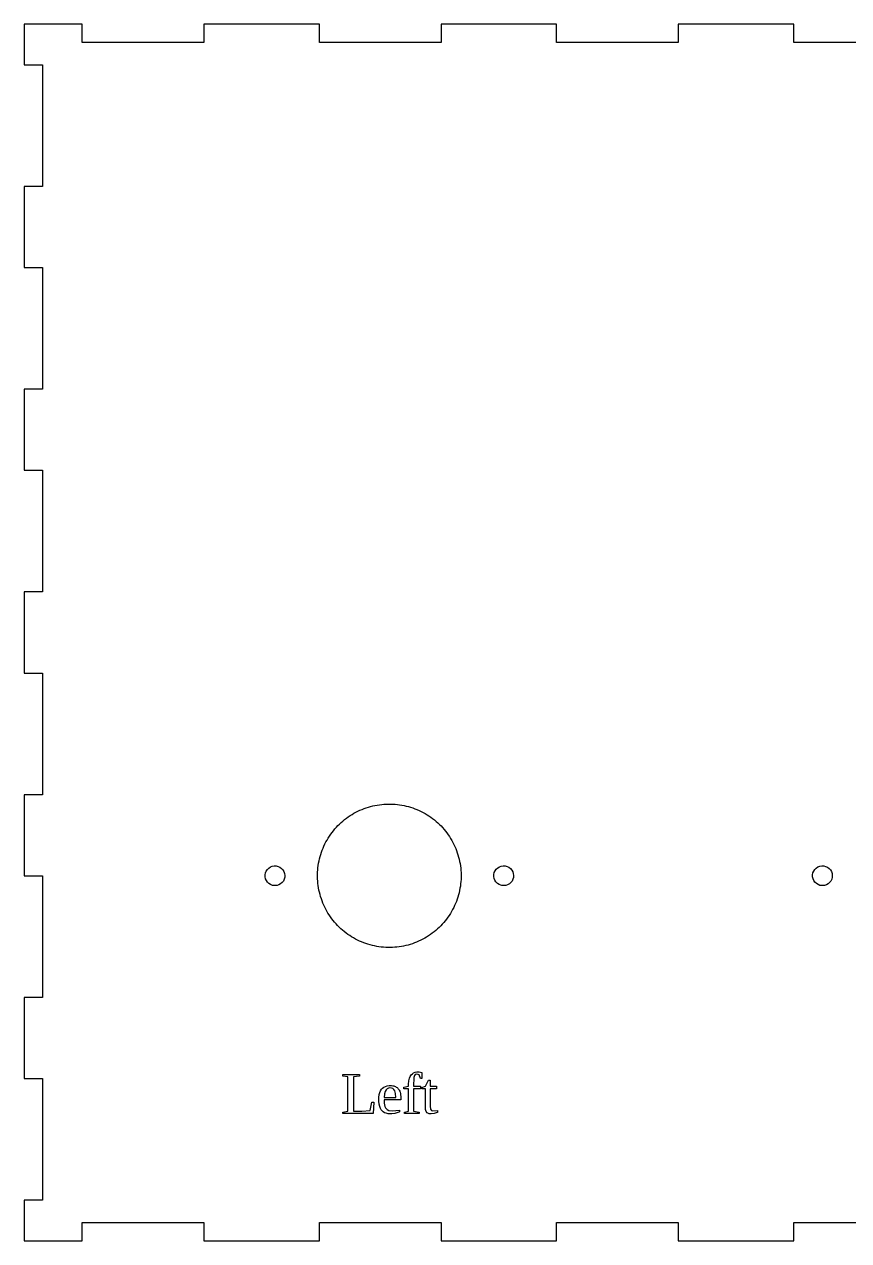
# Model space of a CAD drawing. Header units: metres. Extents: x 0 to 390, y 0 to 200.
# Drawn here: x 0 to 135.5, y 0 to 200 of the extents above; entities that cross this region are included whole.
import ezdxf

# ---------------------------------------------------------------- set-up
doc = ezdxf.new("R2010")
doc.units = ezdxf.units.M

msp = doc.modelspace()

# ---------------------------------------------------------------- linework, layer by layer
for p, q in [((9.5, 200), (0, 200)), ((0, 200), (0, 193.333)), ((9.5, 197), (9.5, 200)), ((48.5, 200), (29.5, 200)), ((29.5, 200), (29.5, 197)), ((48.5, 197), (48.5, 200)), ((87.5, 200), (68.5, 200)), ((68.5, 200), (68.5, 197)), ((87.5, 197), (87.5, 200)), ((126.5, 200), (107.5, 200)), ((107.5, 200), (107.5, 197)), ((126.5, 197), (126.5, 200)), ((29.5, 197), (9.5, 197)), ((68.5, 197), (48.5, 197)), ((107.5, 197), (87.5, 197)), ((146.5, 197), (126.5, 197)), ((0, 193.333), (3, 193.333)), ((3, 193.333), (3, 173.333)), ((3, 173.333), (0, 173.333)), ((0, 173.333), (0, 160)), ((0, 160), (3, 160)), ((3, 160), (3, 140)), ((3, 140), (0, 140)), ((0, 140), (0, 126.667)), ((0, 126.667), (3, 126.667)), ((3, 126.667), (3, 106.667)), ((3, 106.667), (0, 106.667)), ((0, 106.667), (0, 93.3333)), ((0, 93.3333), (3, 93.3333)), ((3, 93.3333), (3, 73.3333)), ((3, 73.3333), (0, 73.3333)), ((0, 73.3333), (0, 60)), ((53.5526, 69.8828), (53.8662, 70.0805)), ((53.8662, 70.0805), (54.1858, 70.2682)), ((54.1858, 70.2682), (54.5112, 70.4457)), ((54.5112, 70.4457), (54.842, 70.613)), ((54.842, 70.613), (55.1779, 70.7698)), ((55.1779, 70.7698), (55.5186, 70.9159)), ((55.5186, 70.9159), (55.8637, 71.0513)), ((55.8637, 71.0513), (56.2129, 71.1758)), ((56.2129, 71.1758), (56.5658, 71.2892)), ((56.5658, 71.2892), (56.9221, 71.3915)), ((56.9221, 71.3915), (57.2814, 71.4826)), ((57.2814, 71.4826), (57.6434, 71.5623)), ((57.6434, 71.5623), (58.0078, 71.6306)), ((58.0078, 71.6306), (58.3741, 71.6874)), ((58.3741, 71.6874), (58.742, 71.7327)), ((58.742, 71.7327), (59.1111, 71.7665)), ((59.1111, 71.7665), (59.4812, 71.7886)), ((59.4812, 71.7886), (59.8517, 71.7991)), ((59.8517, 71.7991), (60.2224, 71.7979)), ((60.2224, 71.7979), (60.5929, 71.7851)), ((60.5929, 71.7851), (60.9628, 71.7607)), ((60.9628, 71.7607), (61.3317, 71.7246)), ((61.3317, 71.7246), (61.6993, 71.677)), ((61.6993, 71.677), (62.0653, 71.6179)), ((62.0653, 71.6179), (62.4292, 71.5472)), ((62.4292, 71.5472), (62.7907, 71.4652)), ((62.7907, 71.4652), (63.1494, 71.3719)), ((63.1494, 71.3719), (63.5051, 71.2674)), ((63.5051, 71.2674), (63.8573, 71.1517)), ((63.8573, 71.1517), (64.2057, 71.0251)), ((64.2057, 71.0251), (64.5499, 70.8875)), ((64.5499, 70.8875), (64.8896, 70.7392)), ((64.8896, 70.7392), (65.2245, 70.5804)), ((65.2245, 70.5804), (65.5543, 70.411)), ((65.5543, 70.411), (65.8786, 70.2314)), ((65.8786, 70.2314), (66.1971, 70.0417)), ((66.1971, 70.0417), (66.5094, 69.8421)), ((51.2973, 67.9689), (51.552, 68.2383)), ((51.552, 68.2383), (51.8149, 68.4996)), ((51.8149, 68.4996), (52.0859, 68.7525)), ((52.0859, 68.7525), (52.3647, 68.9968)), ((52.3647, 68.9968), (52.6511, 69.2322)), ((52.6511, 69.2322), (52.9447, 69.4585)), ((52.9447, 69.4585), (53.2453, 69.6754)), ((53.2453, 69.6754), (53.5526, 69.8828)), ((66.5094, 69.8421), (66.8154, 69.6328)), ((66.8154, 69.6328), (67.1146, 69.414)), ((67.1146, 69.414), (67.4068, 69.1859)), ((67.4068, 69.1859), (67.6916, 68.9487)), ((67.6916, 68.9487), (67.9689, 68.7027)), ((67.9689, 68.7027), (68.2383, 68.448)), ((68.2383, 68.448), (68.4996, 68.1851)), ((68.4996, 68.1851), (68.7525, 67.9141)), ((49.7686, 65.8786), (49.9583, 66.1971)), ((49.9583, 66.1971), (50.1579, 66.5094)), ((50.1579, 66.5094), (50.3672, 66.8154)), ((50.3672, 66.8154), (50.586, 67.1146)), ((50.586, 67.1146), (50.8141, 67.4068)), ((50.8141, 67.4068), (51.0513, 67.6916)), ((51.0513, 67.6916), (51.2973, 67.9689)), ((68.7525, 67.9141), (68.9968, 67.6353)), ((68.9968, 67.6353), (69.2322, 67.3489)), ((69.2322, 67.3489), (69.4585, 67.0553)), ((69.4585, 67.0553), (69.6754, 66.7547)), ((69.6754, 66.7547), (69.8828, 66.4474)), ((69.8828, 66.4474), (70.0805, 66.1338)), ((70.0805, 66.1338), (70.2682, 65.8142)), ((48.8483, 63.8573), (48.9749, 64.2057)), ((48.9749, 64.2057), (49.1125, 64.5499)), ((49.1125, 64.5499), (49.2608, 64.8896)), ((49.2608, 64.8896), (49.4196, 65.2245)), ((49.4196, 65.2245), (49.589, 65.5543)), ((49.589, 65.5543), (49.7686, 65.8786)), ((70.2682, 65.8142), (70.4457, 65.4888)), ((70.4457, 65.4888), (70.613, 65.158)), ((70.613, 65.158), (70.7698, 64.8221)), ((70.7698, 64.8221), (70.9159, 64.4814)), ((70.9159, 64.4814), (71.0513, 64.1363)), ((71.0513, 64.1363), (71.1758, 63.7871)), ((48.323, 61.6993), (48.3821, 62.0653)), ((48.3821, 62.0653), (48.4528, 62.4292)), ((48.4528, 62.4292), (48.5348, 62.7907)), ((48.5348, 62.7907), (48.6281, 63.1494)), ((48.6281, 63.1494), (48.7326, 63.5051)), ((48.7326, 63.5051), (48.8483, 63.8573)), ((71.1758, 63.7871), (71.2892, 63.4342)), ((71.2892, 63.4342), (71.3915, 63.0779)), ((71.3915, 63.0779), (71.4826, 62.7186)), ((71.4826, 62.7186), (71.5623, 62.3566)), ((71.5623, 62.3566), (71.6306, 61.9922)), ((0, 60), (3, 60)), ((3, 60), (3, 40)), ((39.5813, 60.1427), (39.6424, 60.4632)), ((39.5854, 59.8166), (39.5813, 60.1427)), ((39.6424, 60.4632), (39.7663, 60.7649)), ((39.7663, 60.7649), (39.9479, 61.0358)), ((39.9479, 61.0358), (40.18, 61.265)), ((40.18, 61.265), (40.4532, 61.4432)), ((40.4532, 61.4432), (40.7565, 61.5633)), ((40.7565, 61.5633), (41.0776, 61.6204)), ((41.0776, 61.6204), (41.4037, 61.6122)), ((41.4037, 61.6122), (41.7215, 61.539)), ((41.7215, 61.539), (42.0184, 61.4039)), ((42.0184, 61.4039), (42.2823, 61.2121)), ((42.2823, 61.2121), (42.5025, 60.9716)), ((42.5025, 60.9716), (42.6703, 60.6919)), ((42.6703, 60.6919), (42.7789, 60.3843)), ((42.7789, 60.3843), (42.8234, 60.0714)), ((42.8234, 60.0714), (42.805, 59.7458)), ((48.2009, 59.8517), (48.2021, 60.2224)), ((48.2021, 60.2224), (48.2149, 60.5929)), ((48.2149, 60.5929), (48.2393, 60.9628)), ((48.2393, 60.9628), (48.2754, 61.3317)), ((48.2754, 61.3317), (48.323, 61.6993)), ((71.6306, 61.9922), (71.6874, 61.6259)), ((71.6874, 61.6259), (71.7327, 61.258)), ((71.7327, 61.258), (71.7665, 60.8889)), ((71.7665, 60.8889), (71.7886, 60.5188)), ((71.7886, 60.5188), (71.7991, 60.1483)), ((71.7991, 60.1483), (71.7979, 59.7776)), ((77.1804, 59.8674), (77.1866, 60.1935)), ((77.1866, 60.1935), (77.2577, 60.5118)), ((77.2577, 60.5118), (77.391, 60.8095)), ((77.391, 60.8095), (77.5811, 61.0746)), ((77.5811, 61.0746), (77.8121, 61.2902)), ((77.8121, 61.2902), (78.0897, 61.4615)), ((78.0897, 61.4615), (78.3959, 61.5739)), ((78.3959, 61.5739), (78.7081, 61.6224)), ((78.7081, 61.6224), (79.034, 61.608)), ((79.034, 61.608), (79.3504, 61.5289)), ((79.3504, 61.5289), (79.6447, 61.3882)), ((79.6447, 61.3882), (79.9049, 61.1915)), ((79.9049, 61.1915), (80.1206, 60.9469)), ((80.1206, 60.9469), (80.2789, 60.6734)), ((80.2789, 60.6734), (80.3836, 60.3644)), ((80.3836, 60.3644), (80.4242, 60.051)), ((80.4242, 60.051), (80.4017, 59.7256)), ((129.581, 60.1427), (129.642, 60.4632)), ((129.585, 59.8166), (129.581, 60.1427)), ((129.642, 60.4632), (129.766, 60.7649)), ((129.766, 60.7649), (129.948, 61.0358)), ((129.948, 61.0358), (130.18, 61.265)), ((130.18, 61.265), (130.453, 61.4432)), ((130.453, 61.4432), (130.756, 61.5633)), ((130.756, 61.5633), (131.078, 61.6204)), ((131.078, 61.6204), (131.404, 61.6122)), ((131.404, 61.6122), (131.722, 61.539)), ((131.722, 61.539), (132.018, 61.4039)), ((132.018, 61.4039), (132.282, 61.2121)), ((132.282, 61.2121), (132.503, 60.9716)), ((132.503, 60.9716), (132.67, 60.6919)), ((132.67, 60.6919), (132.779, 60.3843)), ((132.779, 60.3843), (132.823, 60.0714)), ((132.823, 60.0714), (132.805, 59.7458)), ((39.6545, 59.4978), (39.5854, 59.8166)), ((39.786, 59.1993), (39.6545, 59.4978)), ((39.9743, 58.9331), (39.786, 59.1993)), ((40.2121, 58.7098), (39.9743, 58.9331)), ((40.4897, 58.5385), (40.2121, 58.7098)), ((40.7959, 58.4261), (40.4897, 58.5385)), ((40.8955, 58.4038), (40.7959, 58.4261)), ((41.2204, 58.3751), (40.8955, 58.4038)), ((41.5445, 58.4119), (41.2204, 58.3751)), ((41.8547, 58.5127), (41.5445, 58.4119)), ((42.1386, 58.6735), (41.8547, 58.5127)), ((42.3846, 58.8876), (42.1386, 58.6735)), ((42.5775, 59.1379), (42.3846, 58.8876)), ((42.7219, 59.4304), (42.5775, 59.1379)), ((42.805, 59.7458), (42.7219, 59.4304)), ((48.2114, 59.4812), (48.2009, 59.8517)), ((48.2335, 59.1111), (48.2114, 59.4812)), ((48.2673, 58.742), (48.2335, 59.1111)), ((48.3126, 58.3741), (48.2673, 58.742)), ((48.3694, 58.0078), (48.3126, 58.3741)), ((48.4377, 57.6434), (48.3694, 58.0078)), ((71.677, 58.3007), (71.6179, 57.9347)), ((71.7246, 58.6683), (71.677, 58.3007)), ((71.7607, 59.0372), (71.7246, 58.6683)), ((71.7851, 59.4071), (71.7607, 59.0372)), ((71.7979, 59.7776), (71.7851, 59.4071)), ((77.2395, 59.5466), (77.1804, 59.8674)), ((77.3568, 59.2532), (77.2395, 59.5466)), ((77.535, 58.98), (77.3568, 59.2532)), ((77.7642, 58.7479), (77.535, 58.98)), ((78.0351, 58.5663), (77.7642, 58.7479)), ((78.3271, 58.4453), (78.0351, 58.5663)), ((78.4955, 58.4038), (78.3271, 58.4453)), ((78.8204, 58.3751), (78.4955, 58.4038)), ((79.1445, 58.4119), (78.8204, 58.3751)), ((79.4547, 58.5127), (79.1445, 58.4119)), ((79.7385, 58.6735), (79.4547, 58.5127)), ((79.9846, 58.8876), (79.7385, 58.6735)), ((80.1775, 59.1379), (79.9846, 58.8876)), ((80.3183, 59.4208), (80.1775, 59.1379)), ((80.4017, 59.7256), (80.3183, 59.4208)), ((129.655, 59.4978), (129.585, 59.8166)), ((129.786, 59.1993), (129.655, 59.4978)), ((129.974, 58.9331), (129.786, 59.1993)), ((130.212, 58.7098), (129.974, 58.9331)), ((130.49, 58.5385), (130.212, 58.7098)), ((130.796, 58.4261), (130.49, 58.5385)), ((130.896, 58.4038), (130.796, 58.4261)), ((131.22, 58.3751), (130.896, 58.4038)), ((131.545, 58.4119), (131.22, 58.3751)), ((131.855, 58.5127), (131.545, 58.4119)), ((132.139, 58.6735), (131.855, 58.5127)), ((132.385, 58.8876), (132.139, 58.6735)), ((132.577, 59.1379), (132.385, 58.8876)), ((132.722, 59.4304), (132.577, 59.1379)), ((132.805, 59.7458), (132.722, 59.4304)), ((48.5174, 57.2814), (48.4377, 57.6434)), ((48.6085, 56.9221), (48.5174, 57.2814)), ((48.7108, 56.5658), (48.6085, 56.9221)), ((48.8242, 56.2129), (48.7108, 56.5658)), ((48.9487, 55.8637), (48.8242, 56.2129)), ((71.1517, 56.1427), (71.0251, 55.7943)), ((71.2674, 56.4949), (71.1517, 56.1427)), ((71.3719, 56.8506), (71.2674, 56.4949)), ((71.4652, 57.2093), (71.3719, 56.8506)), ((71.5472, 57.5708), (71.4652, 57.2093)), ((71.6179, 57.9347), (71.5472, 57.5708)), ((49.0841, 55.5186), (48.9487, 55.8637)), ((49.2302, 55.1779), (49.0841, 55.5186)), ((49.387, 54.842), (49.2302, 55.1779)), ((49.5543, 54.5112), (49.387, 54.842)), ((49.7318, 54.1858), (49.5543, 54.5112)), ((49.9195, 53.8662), (49.7318, 54.1858)), ((70.2314, 54.1214), (70.0417, 53.8029)), ((70.411, 54.4457), (70.2314, 54.1214)), ((70.5804, 54.7755), (70.411, 54.4457)), ((70.7392, 55.1104), (70.5804, 54.7755)), ((70.8875, 55.4501), (70.7392, 55.1104)), ((71.0251, 55.7943), (70.8875, 55.4501)), ((50.1172, 53.5526), (49.9195, 53.8662)), ((50.3246, 53.2453), (50.1172, 53.5526)), ((50.5415, 52.9447), (50.3246, 53.2453)), ((50.7678, 52.6511), (50.5415, 52.9447)), ((51.0032, 52.3647), (50.7678, 52.6511)), ((51.2475, 52.0859), (51.0032, 52.3647)), ((51.5004, 51.8149), (51.2475, 52.0859)), ((68.7027, 52.0311), (68.448, 51.7617)), ((68.9487, 52.3084), (68.7027, 52.0311)), ((69.1859, 52.5932), (68.9487, 52.3084)), ((69.414, 52.8854), (69.1859, 52.5932)), ((69.6328, 53.1846), (69.414, 52.8854)), ((69.8421, 53.4906), (69.6328, 53.1846)), ((70.0417, 53.8029), (69.8421, 53.4906)), ((51.7617, 51.552), (51.5004, 51.8149)), ((52.0311, 51.2973), (51.7617, 51.552)), ((52.3084, 51.0513), (52.0311, 51.2973)), ((52.5932, 50.8141), (52.3084, 51.0513)), ((52.8854, 50.586), (52.5932, 50.8141)), ((53.1846, 50.3672), (52.8854, 50.586)), ((53.4906, 50.1579), (53.1846, 50.3672)), ((53.8029, 49.9583), (53.4906, 50.1579)), ((66.4474, 50.1172), (66.1338, 49.9195)), ((66.7547, 50.3246), (66.4474, 50.1172)), ((67.0553, 50.5415), (66.7547, 50.3246)), ((67.3489, 50.7678), (67.0553, 50.5415)), ((67.6353, 51.0032), (67.3489, 50.7678)), ((67.9141, 51.2475), (67.6353, 51.0032)), ((68.1851, 51.5004), (67.9141, 51.2475)), ((68.448, 51.7617), (68.1851, 51.5004)), ((54.1214, 49.7686), (53.8029, 49.9583)), ((54.4457, 49.589), (54.1214, 49.7686)), ((54.7755, 49.4196), (54.4457, 49.589)), ((55.1104, 49.2608), (54.7755, 49.4196)), ((55.4501, 49.1125), (55.1104, 49.2608)), ((55.7943, 48.9749), (55.4501, 49.1125)), ((56.1427, 48.8483), (55.7943, 48.9749)), ((56.4949, 48.7326), (56.1427, 48.8483)), ((56.8506, 48.6281), (56.4949, 48.7326)), ((57.2093, 48.5348), (56.8506, 48.6281)), ((57.5708, 48.4528), (57.2093, 48.5348)), ((57.9347, 48.3821), (57.5708, 48.4528)), ((58.3007, 48.323), (57.9347, 48.3821)), ((58.6683, 48.2754), (58.3007, 48.323)), ((59.0372, 48.2393), (58.6683, 48.2754)), ((59.4071, 48.2149), (59.0372, 48.2393)), ((59.7776, 48.2021), (59.4071, 48.2149)), ((60.1483, 48.2009), (59.7776, 48.2021)), ((60.5188, 48.2114), (60.1483, 48.2009)), ((60.8889, 48.2335), (60.5188, 48.2114)), ((61.258, 48.2673), (60.8889, 48.2335)), ((61.6259, 48.3126), (61.258, 48.2673)), ((61.9922, 48.3694), (61.6259, 48.3126)), ((62.3566, 48.4377), (61.9922, 48.3694)), ((62.7186, 48.5174), (62.3566, 48.4377)), ((63.0779, 48.6085), (62.7186, 48.5174)), ((63.4342, 48.7108), (63.0779, 48.6085)), ((63.7871, 48.8242), (63.4342, 48.7108)), ((64.1363, 48.9487), (63.7871, 48.8242)), ((64.4814, 49.0841), (64.1363, 48.9487)), ((64.8221, 49.2302), (64.4814, 49.0841)), ((65.158, 49.387), (64.8221, 49.2302)), ((65.4888, 49.5543), (65.158, 49.387)), ((65.8142, 49.7318), (65.4888, 49.5543)), ((66.1338, 49.9195), (65.8142, 49.7318)), ((3, 40), (0, 40)), ((0, 40), (0, 26.6667)), ((0, 26.6667), (3, 26.6667)), ((3, 26.6667), (3, 6.6667)), ((52.3733, 27.048), (52.3733, 27.3)), ((52.3733, 27.3), (55.0903, 27.3)), ((53.1903, 26.925), (52.3733, 27.048)), ((53.1903, 21.28), (53.1903, 26.925)), ((55.0903, 27.048), (54.1073, 26.925)), ((54.1073, 26.925), (54.1073, 21.309)), ((55.0903, 27.3), (55.0903, 27.048)), ((63.1759, 25.7255), (63.2135, 26.2739)), ((63.2135, 26.2739), (63.3075, 26.6947)), ((63.3075, 26.6947), (63.4379, 27.0111)), ((63.4379, 27.0111), (63.5995, 27.2601)), ((63.5995, 27.2601), (63.7874, 27.4536)), ((63.7874, 27.4536), (63.9958, 27.5939)), ((64.0135, 26.8498), (63.9639, 25.38)), ((63.9958, 27.5939), (64.231, 27.6892)), ((64.1189, 27.1631), (64.0135, 26.8498)), ((64.2651, 27.3081), (64.1189, 27.1631)), ((64.231, 27.6892), (64.5145, 27.7415)), ((64.4781, 27.3672), (64.2651, 27.3081)), ((64.7314, 27.3406), (64.4781, 27.3672)), ((64.5145, 27.7415), (64.8945, 27.7389)), ((64.8999, 27.268), (64.7314, 27.3406)), ((64.8945, 27.7389), (65.3469, 27.658)), ((65.1139, 26.684), (64.8999, 27.268)), ((65.3469, 26.684), (65.1139, 26.684)), ((65.3469, 27.658), (65.3469, 26.684)), ((65.958, 25.38), (66.438, 26.392)), ((66.438, 26.392), (66.737, 26.392)), ((66.737, 26.392), (66.737, 25.38)), ((58.2867, 23.5655), (58.347, 24.011)), ((58.347, 24.011), (58.4463, 24.3722)), ((58.4463, 24.3722), (58.575, 24.6608)), ((58.575, 24.6608), (58.724, 24.8875)), ((58.724, 24.8875), (58.9019, 25.0784)), ((58.9019, 25.0784), (59.1152, 25.2406)), ((59.1152, 25.2406), (59.3563, 25.3645)), ((59.1882, 24.1419), (59.1381, 23.524)), ((59.3037, 24.538), (59.1882, 24.1419)), ((59.458, 24.8015), (59.3037, 24.538)), ((59.3563, 25.3645), (59.6375, 25.453)), ((59.6412, 24.9764), (59.458, 24.8015)), ((59.6375, 25.453), (59.9763, 25.5019)), ((59.8487, 25.0807), (59.6412, 24.9764)), ((60.1049, 25.1268), (59.8487, 25.0807)), ((59.9763, 25.5019), (60.3699, 25.5001)), ((60.3855, 25.1011), (60.1049, 25.1268)), ((60.3699, 25.5001), (60.567, 25.4762)), ((60.5934, 25.0105), (60.3855, 25.1011)), ((60.567, 25.4762), (60.728, 25.4424)), ((60.761, 24.8562), (60.5934, 25.0105)), ((60.728, 25.4424), (60.8785, 25.3963)), ((60.895, 24.6212), (60.761, 24.8562)), ((60.8785, 25.3963), (61.0184, 25.3381)), ((61.0022, 24.2051), (60.895, 24.6212)), ((61.0471, 23.524), (61.0022, 24.2051)), ((61.0184, 25.3381), (61.1477, 25.2678)), ((61.1477, 25.2678), (61.2664, 25.1853)), ((61.2664, 25.1853), (61.3746, 25.0906)), ((61.3746, 25.0906), (61.4721, 24.9837)), ((61.4721, 24.9837), (61.5591, 24.8647)), ((61.5591, 24.8647), (61.6354, 24.7336)), ((61.6354, 24.7336), (61.7012, 24.5903)), ((61.7012, 24.5903), (61.7634, 24.4116)), ((61.7634, 24.4116), (61.8118, 24.217)), ((61.8118, 24.217), (61.8497, 23.9791)), ((62.4059, 25.214), (63.1759, 25.399)), ((62.4059, 24.981), (62.4059, 25.214)), ((63.1759, 24.981), (62.4059, 24.981)), ((63.1759, 25.399), (63.1759, 25.7255)), ((63.1759, 21.271), (63.1759, 24.981)), ((63.9639, 25.38), (65.1519, 25.38)), ((65.1519, 24.981), (63.9639, 24.981)), ((63.9639, 24.981), (63.9639, 21.271)), ((65.1519, 25.38), (65.1519, 24.981)), ((65.364, 25.195), (65.958, 25.38)), ((65.364, 24.981), (65.364, 25.195)), ((65.948, 24.981), (65.364, 24.981)), ((65.9674, 21.5952), (65.948, 24.981)), ((66.737, 25.38), (67.758, 25.38)), ((67.758, 24.981), (66.737, 24.981)), ((66.737, 24.981), (66.737, 21.95)), ((67.758, 25.38), (67.758, 24.981)), ((56.8483, 21.406), (57.1423, 22.756)), ((57.1423, 22.756), (57.4513, 22.756)), ((57.4513, 22.756), (57.3653, 20.9)), ((58.2775, 22.9633), (58.2867, 23.5655)), ((58.3266, 22.443), (58.2775, 22.9633)), ((58.4135, 22.0542), (58.3266, 22.443)), ((58.5245, 21.7584), (58.4135, 22.0542)), ((61.8741, 23.144), (59.1281, 23.144)), ((59.1281, 23.144), (59.1281, 23.06)), ((59.1281, 23.06), (59.1518, 22.5863)), ((59.1381, 23.524), (61.0471, 23.524)), ((59.1518, 22.5863), (59.2777, 22.0487)), ((59.2777, 22.0487), (59.3778, 21.8553)), ((61.8497, 23.9791), (61.8702, 23.7212)), ((61.8702, 23.7212), (61.8741, 23.144)), ((52.3733, 21.152), (53.1903, 21.28)), ((52.3733, 20.9), (52.3733, 21.152)), ((57.3653, 20.9), (52.3733, 20.9)), ((54.1073, 21.309), (55.4721, 21.3093)), ((55.4721, 21.3093), (56.8483, 21.406)), ((58.6539, 21.5278), (58.5245, 21.7584)), ((58.8103, 21.3346), (58.6539, 21.5278)), ((58.9969, 21.1742), (58.8103, 21.3346)), ((59.2145, 21.0448), (58.9969, 21.1742)), ((59.4885, 20.9387), (59.2145, 21.0448)), ((59.3778, 21.8553), (59.6407, 21.5695)), ((59.8141, 20.8677), (59.4885, 20.9387)), ((59.6407, 21.5695), (59.947, 21.4107)), ((59.8723, 20.8598), (59.8141, 20.8677)), ((60.3943, 20.8382), (59.8723, 20.8598)), ((59.947, 21.4107), (60.4487, 21.3307)), ((60.8842, 20.898), (60.3943, 20.8382)), ((60.4487, 21.3307), (61.6981, 21.468)), ((61.5368, 21.1124), (60.8842, 20.898)), ((61.6981, 21.202), (61.5368, 21.1124)), ((61.6981, 21.468), (61.6981, 21.202)), ((62.5159, 21.114), (63.1759, 21.271)), ((62.5159, 20.9), (62.5159, 21.114)), ((64.9289, 20.9), (62.5159, 20.9)), ((63.9639, 21.271), (64.9289, 21.114)), ((64.9289, 21.114), (64.9289, 20.9)), ((66.0733, 21.2562), (65.9674, 21.5952)), ((66.2341, 21.041), (66.0733, 21.2562)), ((66.4511, 20.9054), (66.2341, 21.041)), ((66.5236, 20.8801), (66.4511, 20.9054)), ((66.8977, 20.8365), (66.5236, 20.8801)), ((66.737, 21.95), (66.743, 21.8294)), ((66.743, 21.8294), (66.7853, 21.6407)), ((66.7853, 21.6407), (66.9461, 21.4225)), ((67.3955, 20.9), (66.8977, 20.8365)), ((66.9461, 21.4225), (67.1123, 21.3449)), ((67.1123, 21.3449), (67.915, 21.406)), ((67.8676, 21.067), (67.3955, 20.9)), ((67.915, 21.097), (67.8676, 21.067)), ((67.915, 21.406), (67.915, 21.097)), ((3, 6.6667), (0, 6.6667)), ((0, 6.6667), (0, 0)), ((9.5, 0), (9.5, 3)), ((9.5, 3), (29.5, 3)), ((29.5, 3), (29.5, 0)), ((48.5, 0), (48.5, 3)), ((48.5, 3), (68.5, 3)), ((68.5, 3), (68.5, 0)), ((87.5, 0), (87.5, 3)), ((87.5, 3), (107.5, 3)), ((107.5, 3), (107.5, 0)), ((126.5, 0), (126.5, 3)), ((126.5, 3), (146.5, 3)), ((0, 0), (9.5, 0)), ((29.5, 0), (48.5, 0)), ((68.5, 0), (87.5, 0)), ((107.5, 0), (126.5, 0))]:
    msp.add_line(p, q)

doc.saveas('drawing.dxf')
